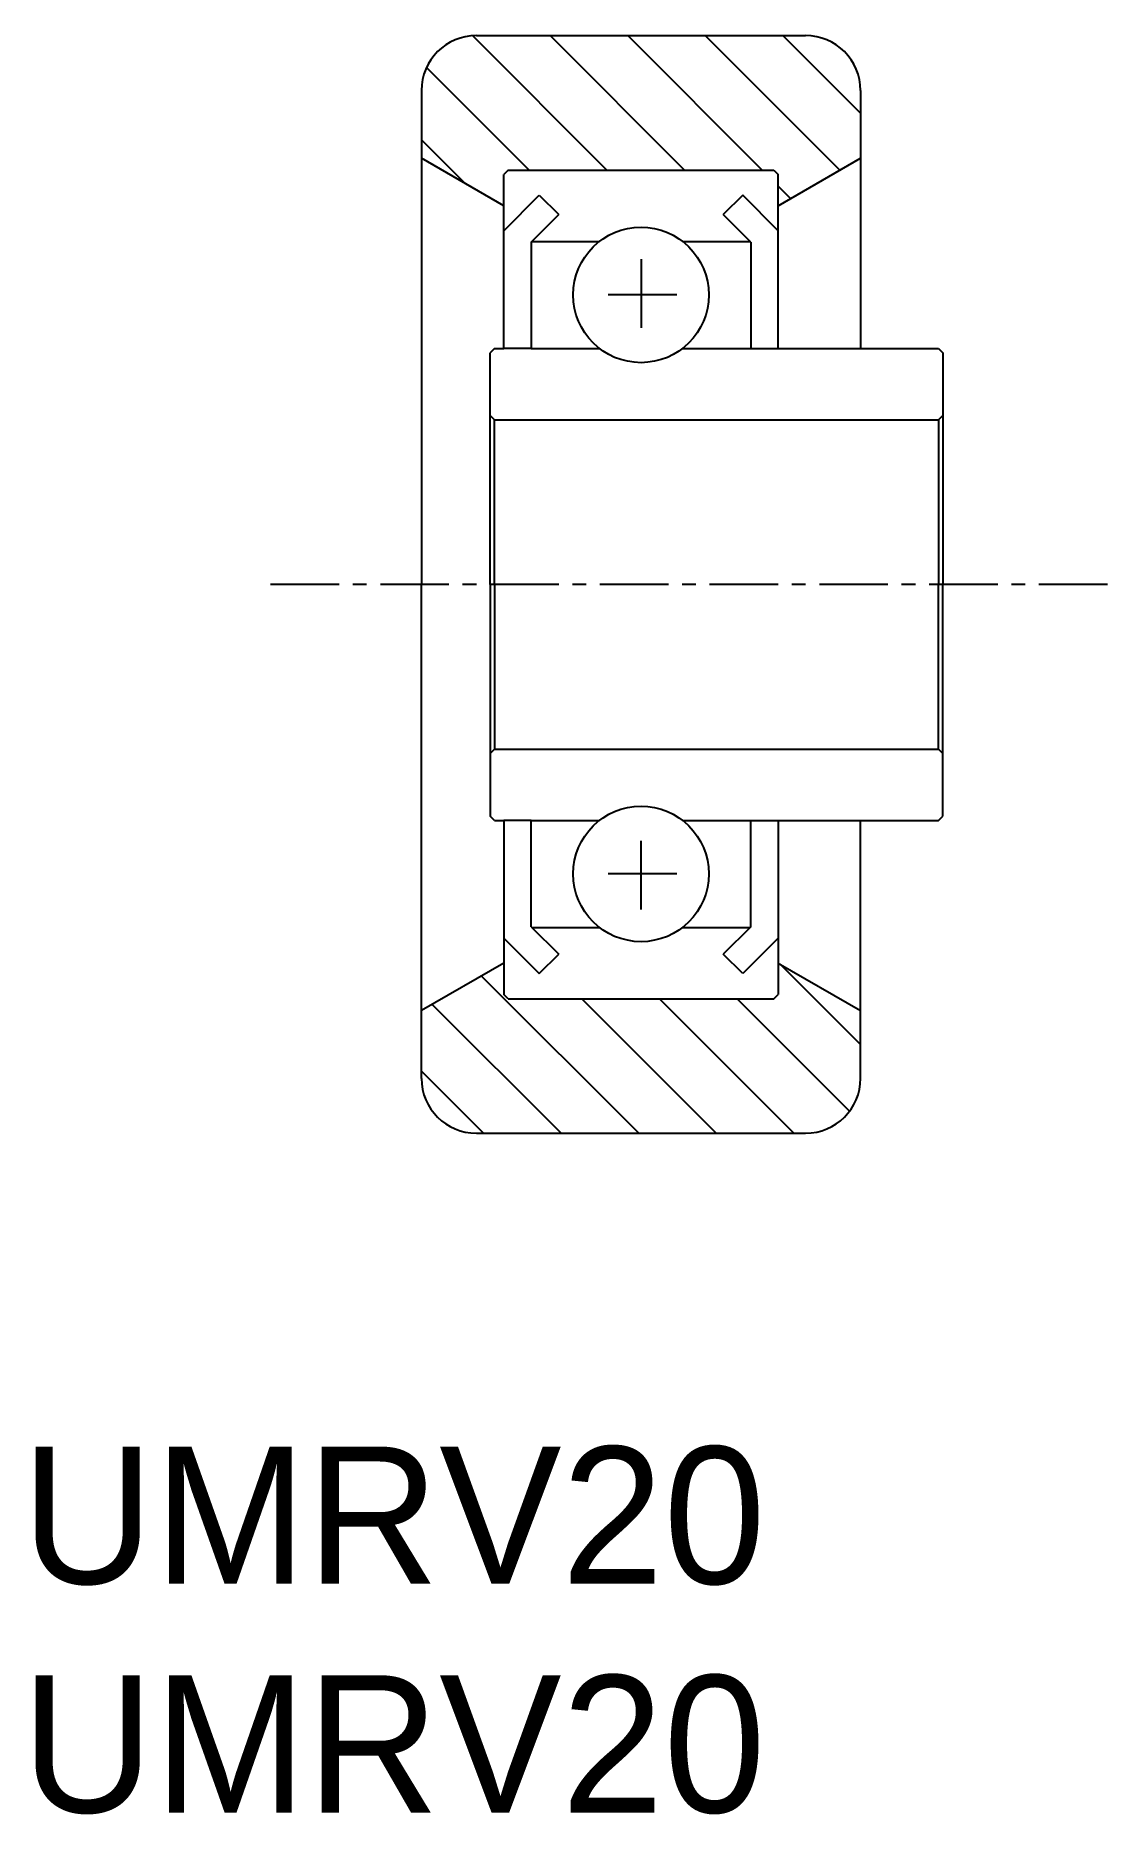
# Model space of a CAD drawing. Extents: x 83.5 to 103, y -99.1 to -66.7.
import ezdxf

# ---------------------------------------------------------------- set-up
doc = ezdxf.new("R2010")
doc.units = 0
doc.linetypes.add('CENTER', pattern=[2, 1.25, -0.25, 0.25, -0.25])
doc.layers.get('0').update_dxf_attribs({"linetype": 'CONTINUOUS'})
doc.layers.add('CENTER', color=1, linetype='CENTER')

# ---------------------------------------------------------------- blocks, each defined once
blk = doc.blocks.new('*U2')
for p in [(83.239, -94.939), (83.239, -99.106)]:
    blk.add_text('UMRV20', height=2.5).set_placement(p)

msp = doc.modelspace()

# ---------------------------------------------------------------- linework, layer by layer
at = {"color": 3, "linetype": 'CONTINUOUS'}
for p, q in [((93.909, -69.18), (91.459, -66.73)), ((95.323, -69.18), (92.873, -66.73)), ((96.737, -69.18), (94.287, -66.73)), ((98.153, -69.182), (95.701, -66.73)), ((98.53, -68.144), (97.115, -66.73)), ((92.494, -69.18), (90.623, -67.309)), ((91.321, -69.421), (90.53, -68.63)), ((94.488, -86.73), (91.623, -83.865)), ((98.53, -85.115), (97.066, -83.651)), ((93.074, -86.73), (90.726, -84.383)), ((95.902, -86.73), (93.452, -84.28)), ((97.316, -86.73), (94.866, -84.28)), ((98.33, -86.33), (96.281, -84.28)), ((91.66, -86.73), (90.53, -85.6))]:
    msp.add_line(p, q, dxfattribs=at)
at = {"color": 7, "linetype": 'CONTINUOUS'}
for p, q in [((91.53, -66.73), (97.53, -66.73)), ((90.53, -67.73), (90.53, -76.73)), ((98.53, -67.73), (98.53, -72.43)), ((92.03, -69.83), (90.53, -68.964)), ((97.03, -69.83), (98.53, -68.964)), ((92.11, -69.18), (92.03, -69.26)), ((92.03, -70.286), (92.03, -69.26)), ((92.11, -69.18), (96.95, -69.18)), ((96.95, -69.18), (97.03, -69.26)), ((97.03, -70.286), (97.03, -69.26)), ((92.03, -70.286), (92.676, -69.64)), ((92.676, -69.64), (93.03, -69.993)), ((96.383, -69.64), (96.03, -69.993)), ((97.03, -70.286), (96.383, -69.64)), ((92.53, -70.493), (93.03, -69.993)), ((96.53, -70.493), (96.03, -69.993)), ((92.03, -72.43), (92.03, -70.286)), ((97.03, -72.43), (97.03, -70.286)), ((92.53, -70.493), (92.53, -72.43)), ((92.543, -70.48), (93.772, -70.48)), ((95.288, -70.48), (96.517, -70.48)), ((96.53, -70.493), (96.53, -72.43)), ((91.86, -72.43), (91.78, -72.51)), ((91.78, -73.73), (91.78, -72.51)), ((91.86, -72.43), (92.03, -72.43)), ((92.53, -72.43), (92.03, -72.43)), ((92.53, -72.43), (93.772, -72.43)), ((95.288, -72.43), (96.53, -72.43)), ((96.53, -72.43), (99.95, -72.43)), ((97.03, -72.43), (97.2, -72.43)), ((99.95, -72.43), (100.03, -72.51)), ((100.03, -72.51), (100.03, -73.73)), ((91.86, -73.73), (91.78, -73.65)), ((91.78, -76.73), (91.78, -73.73)), ((91.86, -73.73), (99.95, -73.73)), ((91.86, -76.73), (91.86, -73.73)), ((99.95, -73.73), (100.03, -73.65)), ((99.95, -73.73), (99.95, -76.73)), ((100.03, -73.73), (100.03, -76.73)), ((90.53, -85.73), (90.53, -76.73)), ((91.78, -76.73), (91.78, -79.73)), ((91.86, -76.73), (91.86, -79.73)), ((99.95, -79.73), (99.95, -76.73)), ((100.03, -79.73), (100.03, -76.73)), ((91.86, -79.73), (91.78, -79.81)), ((91.78, -79.73), (91.78, -80.95)), ((91.86, -79.73), (99.95, -79.73)), ((99.95, -79.73), (100.03, -79.81)), ((100.03, -80.95), (100.03, -79.73)), ((91.86, -81.03), (91.78, -80.95)), ((99.95, -81.03), (100.03, -80.95)), ((91.86, -81.03), (92.03, -81.03)), ((92.53, -81.03), (92.03, -81.03)), ((92.03, -81.03), (92.03, -83.174)), ((92.53, -81.03), (93.772, -81.03)), ((92.53, -82.967), (92.53, -81.03)), ((95.288, -81.03), (96.53, -81.03)), ((96.53, -81.03), (97.03, -81.03)), ((96.53, -82.967), (96.53, -81.03)), ((97.03, -81.03), (99.95, -81.03)), ((97.03, -81.03), (97.03, -83.174)), ((98.53, -85.73), (98.53, -81.03)), ((92.53, -82.967), (93.03, -83.467)), ((96.53, -82.967), (96.03, -83.467)), ((92.03, -83.174), (92.676, -83.821)), ((92.03, -83.174), (92.03, -84.2)), ((92.543, -82.98), (93.772, -82.98)), ((95.288, -82.98), (96.517, -82.98)), ((97.03, -83.174), (96.383, -83.821)), ((97.03, -83.174), (97.03, -84.2)), ((92.676, -83.821), (93.03, -83.467)), ((96.383, -83.821), (96.03, -83.467)), ((92.03, -83.63), (90.53, -84.496)), ((97.03, -83.63), (98.53, -84.496)), ((92.11, -84.28), (92.03, -84.2)), ((96.95, -84.28), (97.03, -84.2)), ((92.11, -84.28), (96.95, -84.28)), ((91.53, -86.73), (97.53, -86.73))]:
    msp.add_line(p, q, dxfattribs=at)
at = {"color": 4, "linetype": 'CONTINUOUS'}
msp.add_line((97.256, -69.699), (97.03, -69.473), dxfattribs=at)
at = {"color": 7, "linetype": 'CONTINUOUS'}
for centre in [(94.53, -71.455), (94.53, -82.005)]:
    msp.add_circle(centre, 1.235, dxfattribs=at)
for centre, start, end in [((91.53, -67.73), 90, 180), ((97.53, -67.73), 0, 90), ((91.53, -85.73), 180, 270), ((97.53, -85.73), 270, 0)]:
    msp.add_arc(centre, 1, start, end, dxfattribs=at)
at = {"layer": 'CENTER', "color": 1, "linetype": 'CENTER'}
for p, q in [((94.53, -70.805), (94.53, -72.105)), ((95.18, -71.455), (93.88, -71.455)), ((103.03, -76.73), (87.53, -76.73)), ((94.53, -82.655), (94.53, -81.355)), ((95.18, -82.005), (93.88, -82.005))]:
    msp.add_line(p, q, dxfattribs=at)

# ---------------------------------------------------------------- block references
at = {"color": 7, "linetype": 'CONTINUOUS'}
msp.add_blockref('*U2', (0, 0), dxfattribs=at)

doc.saveas('drawing.dxf')
